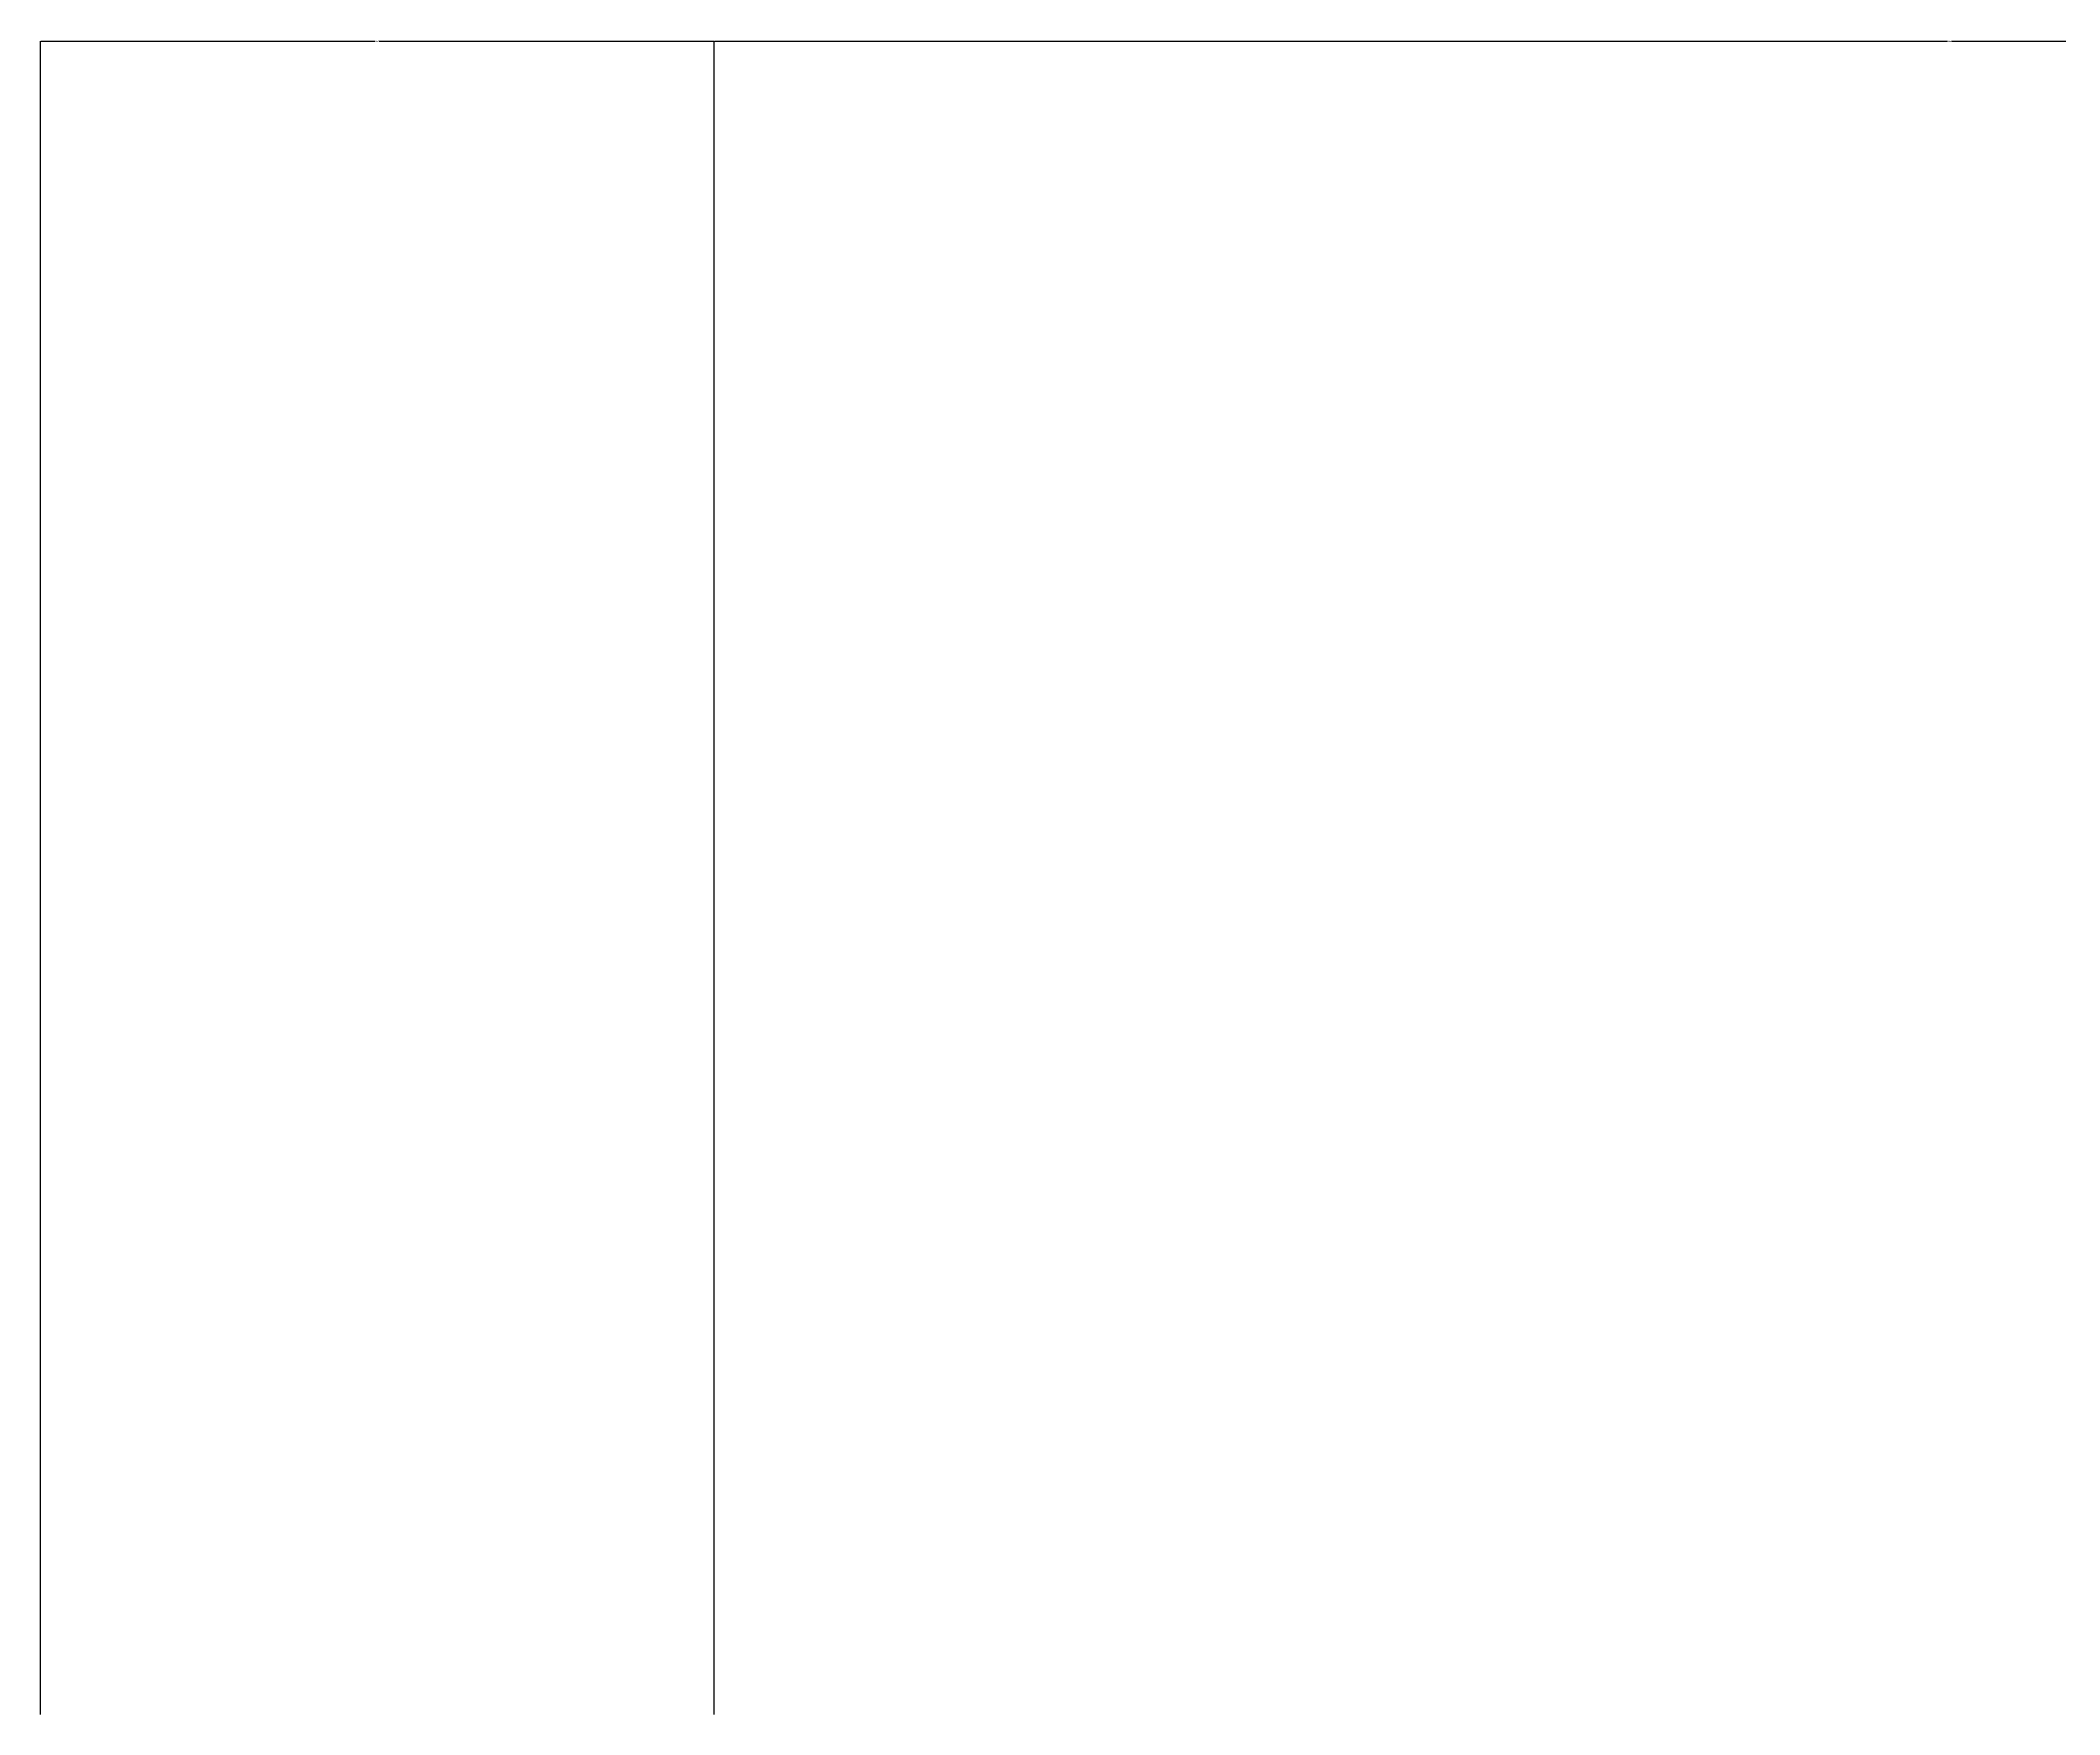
# Model space of a CAD drawing. Header units: metres. Extents: x -29254 to 67342, y -13190 to 112674.
# Drawn here: x -19625 to -18126, y 74700 to 75943 of the extents above; entities that cross this region are included whole.
import ezdxf

# ---------------------------------------------------------------- set-up
doc = ezdxf.new("R2010")
doc.units = ezdxf.units.M
doc.layers.add('DIM', color=140, linetype='Continuous')
doc.dimstyles.get("Standard").update_dxf_attribs({"dimtxt": 2.5, "dimasz": 2.5, "dimexe": 1.25, "dimexo": 0.625, "dimtad": 1, "dimcen": 2.5, "dimazin": 3, "dimtfac": 1, "dimtmove": 0, "dimatfit": 3})

# ---------------------------------------------------------------- blocks, each defined once
blk = doc.blocks.new('*D71')
for p, q in [((-19625.06, 74699.86), (-19625.06, 75942.06)), ((-19624.81, 75942.06), (-19376.435, 75942.06)), ((-19373.435, 75942.06), (-19125.06, 75942.06)), ((-19124.81, 74699.86), (-19124.81, 75942.06))]:
    blk.add_line(p, q)
at = {"layer": 'Defpoints'}
for p in [(-19625.06, 75942.06), (-19625.06, 74699.86), (-19124.81, 74699.86)]:
    blk.add_point(p, dxfattribs=at)
at = {"layer": 'DIM', "insert": (-19374.935, 75942.06), "char_height": 1, "attachment_point": 5}
blk.add_mtext('150', dxfattribs=at)
blk = doc.blocks.new('*D84')
for p, q in [((-19124.81, 74699.86), (-19124.81, 75942.06)), ((-19124.56, 75942.06), (-18209.185, 75942.06)), ((-18206.185, 75942.06), (-17290.81, 75942.06)), ((-17290.56, 74699.86), (-17290.56, 75942.06))]:
    blk.add_line(p, q)
at = {"layer": 'Defpoints'}
for p in [(-19124.81, 75942.06), (-19124.81, 74699.86), (-17290.56, 74699.86)]:
    blk.add_point(p, dxfattribs=at)
at = {"layer": 'DIM', "insert": (-18207.685, 75942.06), "char_height": 1, "attachment_point": 5}
blk.add_mtext('550', dxfattribs=at)

msp = doc.modelspace()

# ---------------------------------------------------------------- dimensions: what is measured, and where the dimension line sits
at = {"layer": 'DIM'}
for base, p1, p2, text, picture, middle in [((-19625.06, 75942.06), (-19625.06, 74699.86), (-19124.81, 74699.86), '150', '*D71', (-19374.935, 75942.06)), ((-19124.81, 75942.06), (-19124.81, 74699.86), (-17290.56, 74699.86), '550', '*D84', (-18207.685, 75942.06))]:
    dim = msp.add_linear_dim(base=base, p1=p1, p2=p2, text=text, dimstyle='Standard', dxfattribs=at)
    dim.commit()
    dim.dimension.update_dxf_attribs({"geometry": picture, "text_midpoint": middle})

doc.saveas('drawing.dxf')
